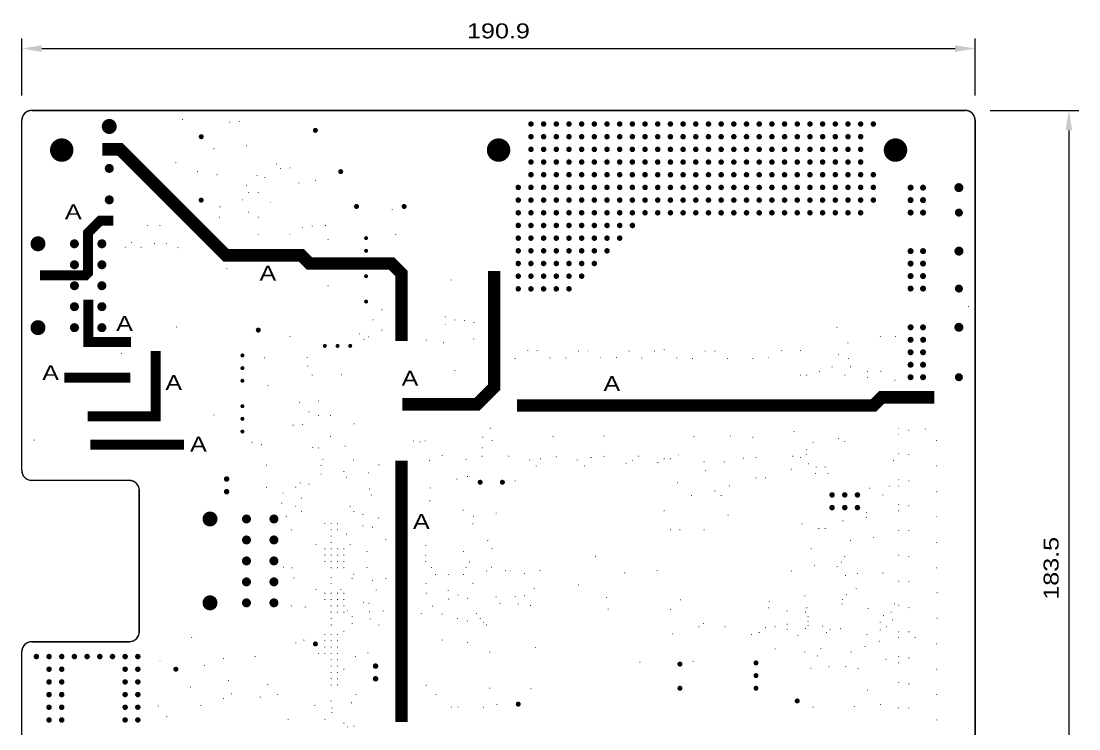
# Model space of a CAD drawing. Header units: millimetres. Extents: x 345 to 557, y 450 to 737.
# Drawn here: x 344.8 to 556.7, y 594.9 to 736.7 of the extents above; entities that cross this region are included whole.
import ezdxf

# ---------------------------------------------------------------- set-up
doc = ezdxf.new("R2010")
doc.units = ezdxf.units.MM
doc.header["$LTSCALE"] = 10
doc.header["$MEASUREMENT"] = 0
doc.layers.get('0').update_dxf_attribs({"linetype": 'CONTINUOUS'})
doc.layers.get('Defpoints').update_dxf_attribs({"linetype": 'CONTINUOUS'})
for name, color, linetype in [('26-349-0_DRD', 7, 'CONTINUOUS'), ('26-349-0_DRL', 1, 'CONTINUOUS'), ('QUOTE', 6, 'CONTINUOUS')]:
    doc.layers.add(name, color=color, linetype=linetype)
doc.styles.add('STILE3', font='arial.ttf', dxfattribs={"width": 1.2, "height": 3})
doc.dimstyles.new('QUOTE', dxfattribs={"dimscale": 0, "dimtxt": 3, "dimasz": 4, "dimexe": 2, "dimexo": 5, "dimgap": 2, "dimtad": 1, "dimdec": 1, "dimzin": 13, "dimdsep": 46, "dimtxsty": 'STILE3', "dimcen": 0, "dimclrt": 7, "dimadec": 0, "dimazin": 0, "dimtfac": 0.666667, "dimtdec": 1, "dimtofl": 0, "dimtmove": 2, "dimatfit": 3, "dimfxl": 1, "dimtolj": 1, "dimtzin": 13, "dimarcsym": 0})

# ---------------------------------------------------------------- blocks, each defined once
blk = doc.blocks.new('ROUND_1')
at = {"const_width": 2.3495}
blk.add_lwpolyline([(-1.17475, 0, 1), (1.17475, 0, 1)], format="xyb", close=True, dxfattribs=at)
blk = doc.blocks.new('ROUND_29')
at = {"const_width": 0.90043}
blk.add_lwpolyline([(-0.450214, 0, 1), (0.450214, 0, 1)], format="xyb", close=True, dxfattribs=at)
blk = doc.blocks.new('ROUND_30')
at = {"const_width": 0.8001}
blk.add_lwpolyline([(-0.40005, 0, 1), (0.40005, 0, 1)], format="xyb", close=True, dxfattribs=at)
blk = doc.blocks.new('ROUND_34')
at = {"const_width": 1.49987}
blk.add_lwpolyline([(-0.749934, 0, 1), (0.749934, 0, 1)], format="xyb", close=True, dxfattribs=at)
blk = doc.blocks.new('ROUND_93')
at = {"const_width": 0.54991}
blk.add_lwpolyline([(-0.274954, 0, 1), (0.274954, 0, 1)], format="xyb", close=True, dxfattribs=at)
blk = doc.blocks.new('ROUND_94')
at = {"const_width": 0.59944}
blk.add_lwpolyline([(-0.29972, 0, 1), (0.29972, 0, 1)], format="xyb", close=True, dxfattribs=at)
blk = doc.blocks.new('ROUND_95')
at = {"const_width": 0.40005}
blk.add_lwpolyline([(-0.200024, 0, 1), (0.200024, 0, 1)], format="xyb", close=True, dxfattribs=at)
blk = doc.blocks.new('ROUND_96')
at = {"const_width": 0.50038}
blk.add_lwpolyline([(-0.25019, 0, 1), (0.25019, 0, 1)], format="xyb", close=True, dxfattribs=at)
blk = doc.blocks.new('ROUND_98')
at = {"const_width": 0.10033}
blk.add_lwpolyline([(-0.050164, 0, 1), (0.050164, 0, 1)], format="xyb", close=True, dxfattribs=at)
blk = doc.blocks.new('ROUND_101')
at = {"const_width": 0.10033}
blk.add_lwpolyline([(-0.050164, 0, 1), (0.050164, 0, 1)], format="xyb", close=True, dxfattribs=at)
blk = doc.blocks.new('ROUND_102')
at = {"const_width": 0.10033}
blk.add_lwpolyline([(-0.050164, 0, 1), (0.050164, 0, 1)], format="xyb", close=True, dxfattribs=at)
blk = doc.blocks.new('*D191')
at = {"layer": 'Defpoints', "color": 0, "transparency": 16777216}
for p in [(535.92, 731.17), (344.97, 716.79), (535.92, 716.79)]:
    blk.add_point(p, dxfattribs=at)
at = {"layer": 'QUOTE', "color": 0, "lineweight": -2, "transparency": 16777216}
for p, q in [((344.97, 721.79), (344.97, 733.17)), ((535.92, 721.79), (535.92, 733.17)), ((348.97, 731.17), (531.92, 731.17))]:
    blk.add_line(p, q, dxfattribs=at)
at = {"layer": 'QUOTE', "color": 0, "transparency": 16777216}
for points in [[(348.97, 731.84), (348.97, 730.5), (344.97, 731.17)], [(531.92, 731.84), (531.92, 730.5), (535.92, 731.17)]]:
    blk.add_solid(points, dxfattribs=at)
at = {"layer": 'QUOTE', "color": 7, "transparency": 16777216, "insert": (440.44, 734.7), "char_height": 3, "attachment_point": 5, "style": 'STILE3'}
blk.add_mtext('\\A1;190.9', dxfattribs=at)
blk = doc.blocks.new('*D192')
at = {"layer": 'Defpoints', "color": 0, "transparency": 16777216}
for p in [(533.92, 718.79), (533.92, 535.34), (554.7, 535.34)]:
    blk.add_point(p, dxfattribs=at)
at = {"layer": 'QUOTE', "color": 0, "lineweight": -2, "transparency": 16777216}
for p, q in [((538.92, 718.79), (556.7, 718.79)), ((554.7, 714.79), (554.7, 539.34)), ((538.92, 535.34), (556.7, 535.34))]:
    blk.add_line(p, q, dxfattribs=at)
at = {"layer": 'QUOTE', "color": 0, "transparency": 16777216}
for points in [[(554.03, 714.79), (555.36, 714.79), (554.7, 718.79)], [(554.03, 539.34), (555.36, 539.34), (554.7, 535.34)]]:
    blk.add_solid(points, dxfattribs=at)
at = {"layer": 'QUOTE', "color": 7, "transparency": 16777216, "insert": (551.16, 627.06), "char_height": 3, "attachment_point": 5, "rotation": 90, "style": 'STILE3'}
blk.add_mtext('\\A1;183.5', dxfattribs=at)

msp = doc.modelspace()

# ---------------------------------------------------------------- linework, layer by layer
at = {"layer": '26-349-0_DRD'}
for p, q in [((346.97, 718.79), (533.92, 718.79)), ((344.97, 646.66), (344.97, 716.79)), ((535.92, 716.79), (535.92, 537.34)), ((366.5, 644.66), (346.97, 644.66)), ((368.5, 614.36), (368.5, 642.66)), ((346.97, 612.36), (366.5, 612.36)), ((344.97, 537.34), (344.97, 610.36))]:
    msp.add_line(p, q, dxfattribs=at)
for centre, start, end in [((346.97, 716.79), 90, 180), ((533.92, 716.79), 360, 90), ((346.97, 646.66), 180, 270), ((366.5, 642.66), 360, 90), ((346.97, 610.36), 90, 180), ((366.5, 614.36), 270, 0)]:
    msp.add_arc(centre, 2, start, end, dxfattribs=at)
at = {"layer": '26-349-0_DRL', "const_width": 0.254}
for points in [[(346.97, 718.79, 0.414214), (344.97, 716.79)], [(535.92, 716.79, 0.414214), (533.92, 718.79)], [(344.97, 646.66, 0.414214), (346.97, 644.66)], [(368.5, 642.66, 0.414214), (366.5, 644.66)], [(366.5, 612.36, 0.414214), (368.5, 614.36)], [(346.97, 612.36, 0.414214), (344.97, 610.36)]]:
    msp.add_lwpolyline(points, format="xyb", dxfattribs=at)
at = {"layer": '26-349-0_DRL'}
for points, const_width in [([(346.97, 718.79), (533.92, 718.79)], 0.254), ([(344.97, 646.66), (344.97, 716.79)], 0.254), ([(535.92, 716.79), (535.92, 537.34)], 0.254), ([(421.04, 672.62), (421.04, 686.09), (419.01, 688.12), (402.62, 688.12), (400.97, 689.77), (385.86, 689.77), (364.65, 710.98), (361.1, 710.98)], 2.5), ([(348.6, 685.76), (357.74, 685.76), (358.25, 686.26), (358.25, 694.27), (360.66, 696.68), (363.33, 696.68)], 2), ([(421.17, 659.92), (436.15, 659.92), (439.58, 663.35), (439.58, 686.59)], 2.5), ([(366.81, 672.37), (358.3, 672.37), (358.3, 680.88)], 2), ([(358.17, 657.51), (371.76, 657.51), (371.76, 670.59)], 2), ([(366.68, 665.26), (353.48, 665.26)], 2), ([(444.15, 659.67), (515.53, 659.67), (517.18, 661.32), (527.72, 661.32)], 2.5), ([(377.48, 651.8), (358.68, 651.8)], 2), ([(421.04, 596.3), (421.04, 648.62)], 2.5), ([(366.5, 644.66), (346.97, 644.66)], 0.254), ([(368.5, 614.36), (368.5, 642.66)], 0.254), ([(346.97, 612.36), (366.5, 612.36)], 0.254), ([(344.97, 537.34), (344.97, 610.36)], 0.254)]:
    msp.add_lwpolyline(points, dxfattribs=dict(at, const_width=const_width))

# ---------------------------------------------------------------- block references
for name, p in [('ROUND_34', (362.49, 715.57)), ('ROUND_102', (377.15, 717)), ('ROUND_102', (386.62, 716.44)), ('ROUND_102', (388.53, 716.57)), ('ROUND_93', (446.95, 716.06)), ('ROUND_93', (449.49, 716.06)), ('ROUND_93', (452.03, 716.06)), ('ROUND_93', (454.57, 716.06)), ('ROUND_93', (457.11, 716.06)), ('ROUND_93', (459.65, 716.06)), ('ROUND_93', (462.19, 716.06)), ('ROUND_93', (464.73, 716.06)), ('ROUND_93', (467.27, 716.06)), ('ROUND_93', (469.81, 716.06)), ('ROUND_93', (472.35, 716.06)), ('ROUND_93', (474.89, 716.06)), ('ROUND_93', (477.43, 716.06)), ('ROUND_93', (479.97, 716.06)), ('ROUND_93', (482.51, 716.06)), ('ROUND_93', (485.05, 716.06)), ('ROUND_93', (487.59, 716.06)), ('ROUND_93', (490.13, 716.06)), ('ROUND_93', (492.67, 716.06)), ('ROUND_93', (495.21, 716.06)), ('ROUND_93', (497.75, 716.06)), ('ROUND_93', (500.29, 716.06)), ('ROUND_93', (502.83, 716.06)), ('ROUND_93', (505.37, 716.06)), ('ROUND_93', (507.91, 716.06)), ('ROUND_93', (510.45, 716.06)), ('ROUND_93', (512.99, 716.06)), ('ROUND_93', (515.53, 716.06)), ('ROUND_96', (380.91, 713.52)), ('ROUND_96', (403.77, 714.79)), ('ROUND_93', (446.95, 713.52)), ('ROUND_93', (449.49, 713.52)), ('ROUND_93', (452.03, 713.52)), ('ROUND_93', (454.57, 713.52)), ('ROUND_93', (457.11, 713.52)), ('ROUND_93', (459.65, 713.52)), ('ROUND_93', (462.19, 713.52)), ('ROUND_93', (464.73, 713.52)), ('ROUND_93', (467.27, 713.52)), ('ROUND_93', (469.81, 713.52)), ('ROUND_93', (472.35, 713.52)), ('ROUND_93', (474.89, 713.52)), ('ROUND_93', (477.43, 713.52)), ('ROUND_93', (479.97, 713.52)), ('ROUND_93', (482.51, 713.52)), ('ROUND_93', (485.05, 713.52)), ('ROUND_93', (487.59, 713.52)), ('ROUND_93', (490.13, 713.52)), ('ROUND_93', (492.67, 713.52)), ('ROUND_93', (495.21, 713.52)), ('ROUND_93', (497.75, 713.52)), ('ROUND_93', (500.29, 713.52)), ('ROUND_93', (502.83, 713.52)), ('ROUND_93', (505.37, 713.52)), ('ROUND_93', (507.91, 713.52)), ('ROUND_93', (510.45, 713.52)), ('ROUND_93', (512.99, 713.52)), ('ROUND_1', (352.97, 710.84)), ('ROUND_1', (440.47, 710.84)), ('ROUND_1', (519.97, 710.84)), ('ROUND_102', (383.45, 711.11)), ('ROUND_102', (390, 711.69)), ('ROUND_93', (446.95, 710.98)), ('ROUND_93', (449.49, 710.98)), ('ROUND_93', (452.03, 710.98)), ('ROUND_93', (454.57, 710.98)), ('ROUND_93', (457.11, 710.98)), ('ROUND_93', (459.65, 710.98)), ('ROUND_93', (462.19, 710.98)), ('ROUND_93', (464.73, 710.98)), ('ROUND_93', (467.27, 710.98)), ('ROUND_93', (469.81, 710.98)), ('ROUND_93', (472.35, 710.98)), ('ROUND_93', (474.89, 710.98)), ('ROUND_93', (477.43, 710.98)), ('ROUND_93', (479.97, 710.98)), ('ROUND_93', (482.51, 710.98)), ('ROUND_93', (485.05, 710.98)), ('ROUND_93', (487.59, 710.98)), ('ROUND_93', (490.13, 710.98)), ('ROUND_93', (492.67, 710.98)), ('ROUND_93', (495.21, 710.98)), ('ROUND_93', (497.75, 710.98)), ('ROUND_93', (500.29, 710.98)), ('ROUND_93', (502.83, 710.98)), ('ROUND_93', (505.37, 710.98)), ('ROUND_93', (507.91, 710.98)), ('ROUND_93', (510.45, 710.98)), ('ROUND_93', (512.99, 710.98)), ('ROUND_29', (362.49, 707.17)), ('ROUND_102', (375.83, 708.31)), ('ROUND_102', (396.02, 708.06)), ('ROUND_93', (446.95, 708.44)), ('ROUND_93', (449.49, 708.44)), ('ROUND_93', (452.03, 708.44)), ('ROUND_93', (454.57, 708.44)), ('ROUND_93', (457.11, 708.44)), ('ROUND_93', (459.65, 708.44)), ('ROUND_93', (462.19, 708.44)), ('ROUND_93', (464.73, 708.44)), ('ROUND_93', (467.27, 708.44)), ('ROUND_93', (469.81, 708.44)), ('ROUND_93', (472.35, 708.44)), ('ROUND_93', (474.89, 708.44)), ('ROUND_93', (477.43, 708.44)), ('ROUND_93', (479.97, 708.44)), ('ROUND_93', (482.51, 708.44)), ('ROUND_93', (485.05, 708.44)), ('ROUND_93', (487.59, 708.44)), ('ROUND_93', (490.13, 708.44)), ('ROUND_93', (492.67, 708.44)), ('ROUND_93', (495.21, 708.44)), ('ROUND_93', (497.75, 708.44)), ('ROUND_93', (500.29, 708.44)), ('ROUND_93', (502.83, 708.44)), ('ROUND_93', (505.37, 708.44)), ('ROUND_93', (507.91, 708.44)), ('ROUND_93', (510.45, 708.44)), ('ROUND_93', (512.99, 708.44)), ('ROUND_102', (380.15, 706.53)), ('ROUND_102', (384.08, 705.9)), ('ROUND_102', (392.08, 705.77)), ('ROUND_102', (396.78, 707.17)), ('ROUND_102', (398.69, 707.3)), ('ROUND_96', (408.85, 706.53)), ('ROUND_93', (446.95, 705.9)), ('ROUND_93', (449.49, 705.9)), ('ROUND_93', (452.03, 705.9)), ('ROUND_93', (454.57, 705.9)), ('ROUND_93', (457.11, 705.9)), ('ROUND_93', (459.65, 705.9)), ('ROUND_93', (462.19, 705.9)), ('ROUND_93', (464.73, 705.9)), ('ROUND_93', (467.27, 705.9)), ('ROUND_93', (469.81, 705.9)), ('ROUND_93', (472.35, 705.9)), ('ROUND_93', (474.89, 705.9)), ('ROUND_93', (477.43, 705.9)), ('ROUND_93', (479.97, 705.9)), ('ROUND_93', (482.51, 705.9)), ('ROUND_93', (485.05, 705.9)), ('ROUND_93', (487.59, 705.9)), ('ROUND_93', (490.13, 705.9)), ('ROUND_93', (492.67, 705.9)), ('ROUND_93', (495.21, 705.9)), ('ROUND_93', (497.75, 705.9)), ('ROUND_93', (500.29, 705.9)), ('ROUND_93', (502.83, 705.9)), ('ROUND_93', (505.37, 705.9)), ('ROUND_93', (507.91, 705.9)), ('ROUND_93', (510.45, 705.9)), ('ROUND_93', (512.99, 705.9)), ('ROUND_93', (515.53, 705.9)), ('ROUND_102', (390, 703.79)), ('ROUND_102', (393.66, 705.34)), ('ROUND_102', (400.47, 704.25)), ('ROUND_102', (403.77, 704.76)), ('ROUND_93', (444.41, 703.36)), ('ROUND_93', (446.95, 703.36)), ('ROUND_93', (449.49, 703.36)), ('ROUND_93', (452.03, 703.36)), ('ROUND_93', (454.57, 703.36)), ('ROUND_93', (457.11, 703.36)), ('ROUND_93', (459.65, 703.36)), ('ROUND_93', (462.19, 703.36)), ('ROUND_93', (464.73, 703.36)), ('ROUND_93', (467.27, 703.36)), ('ROUND_93', (469.81, 703.36)), ('ROUND_93', (472.35, 703.36)), ('ROUND_93', (474.89, 703.36)), ('ROUND_93', (477.43, 703.36)), ('ROUND_93', (479.97, 703.36)), ('ROUND_93', (482.51, 703.36)), ('ROUND_93', (485.05, 703.36)), ('ROUND_93', (487.59, 703.36)), ('ROUND_93', (490.13, 703.36)), ('ROUND_93', (492.67, 703.36)), ('ROUND_93', (495.21, 703.36)), ('ROUND_93', (497.75, 703.36)), ('ROUND_93', (500.29, 703.36)), ('ROUND_93', (502.83, 703.36)), ('ROUND_93', (505.37, 703.36)), ('ROUND_93', (507.91, 703.36)), ('ROUND_93', (510.45, 703.36)), ('ROUND_93', (512.99, 703.36)), ('ROUND_93', (515.53, 703.36)), ('ROUND_94', (522.99, 703.32)), ('ROUND_94', (525.49, 703.32)), ('ROUND_29', (532.67, 703.32)), ('ROUND_29', (362.49, 700.87)), ('ROUND_96', (380.91, 700.82)), ('ROUND_102', (390.43, 702.34)), ('ROUND_102', (392.34, 702.34)), ('ROUND_93', (444.41, 700.82)), ('ROUND_93', (446.95, 700.82)), ('ROUND_93', (449.49, 700.82)), ('ROUND_93', (452.03, 700.82)), ('ROUND_93', (454.57, 700.82)), ('ROUND_93', (457.11, 700.82)), ('ROUND_93', (459.65, 700.82)), ('ROUND_93', (462.19, 700.82)), ('ROUND_93', (464.73, 700.82)), ('ROUND_93', (467.27, 700.82)), ('ROUND_93', (469.81, 700.82)), ('ROUND_93', (472.35, 700.82)), ('ROUND_93', (474.89, 700.82)), ('ROUND_93', (477.43, 700.82)), ('ROUND_93', (479.97, 700.82)), ('ROUND_93', (482.51, 700.82)), ('ROUND_93', (485.05, 700.82)), ('ROUND_93', (487.59, 700.82)), ('ROUND_93', (490.13, 700.82)), ('ROUND_93', (492.67, 700.82)), ('ROUND_93', (495.21, 700.82)), ('ROUND_93', (497.75, 700.82)), ('ROUND_93', (500.29, 700.82)), ('ROUND_93', (502.83, 700.82)), ('ROUND_93', (505.37, 700.82)), ('ROUND_93', (507.91, 700.82)), ('ROUND_93', (510.45, 700.82)), ('ROUND_93', (512.99, 700.82)), ('ROUND_93', (515.53, 700.82)), ('ROUND_94', (522.99, 700.82)), ('ROUND_94', (525.49, 700.82)), ('ROUND_102', (384.64, 699.47)), ('ROUND_102', (389.21, 700.9)), ('ROUND_102', (394.75, 700.31)), ('ROUND_96', (412.02, 699.55)), ('ROUND_96', (421.55, 699.55)), ('ROUND_102', (384.59, 697.39)), ('ROUND_102', (390.43, 698.41)), ('ROUND_102', (392.34, 697.39)), ('ROUND_101', (419.13, 698.91)), ('ROUND_93', (444.41, 698.28)), ('ROUND_93', (446.95, 698.28)), ('ROUND_93', (449.49, 698.28)), ('ROUND_93', (452.03, 698.28)), ('ROUND_93', (454.57, 698.28)), ('ROUND_93', (457.11, 698.28)), ('ROUND_93', (459.65, 698.28)), ('ROUND_93', (462.19, 698.28)), ('ROUND_93', (464.73, 698.28)), ('ROUND_93', (467.27, 698.28)), ('ROUND_93', (469.81, 698.28)), ('ROUND_93', (472.35, 698.28)), ('ROUND_93', (474.89, 698.28)), ('ROUND_93', (477.43, 698.28)), ('ROUND_93', (479.97, 698.28)), ('ROUND_93', (482.51, 698.28)), ('ROUND_93', (485.05, 698.28)), ('ROUND_93', (487.59, 698.28)), ('ROUND_93', (490.13, 698.28)), ('ROUND_93', (492.67, 698.28)), ('ROUND_93', (495.21, 698.28)), ('ROUND_93', (497.75, 698.28)), ('ROUND_93', (500.29, 698.28)), ('ROUND_93', (502.83, 698.28)), ('ROUND_93', (505.37, 698.28)), ('ROUND_93', (507.91, 698.28)), ('ROUND_93', (510.45, 698.28)), ('ROUND_93', (512.99, 698.28)), ('ROUND_94', (522.99, 698.32)), ('ROUND_94', (525.49, 698.32)), ('ROUND_30', (532.67, 698.32)), ('ROUND_102', (370.11, 695.74)), ('ROUND_102', (372.65, 695.74)), ('ROUND_102', (401.23, 695.36)), ('ROUND_102', (403.13, 695.61)), ('ROUND_102', (405.8, 695.74)), ('ROUND_93', (444.41, 695.74)), ('ROUND_93', (446.95, 695.74)), ('ROUND_93', (449.49, 695.74)), ('ROUND_93', (452.03, 695.74)), ('ROUND_93', (454.57, 695.74)), ('ROUND_93', (457.11, 695.74)), ('ROUND_93', (459.65, 695.74)), ('ROUND_93', (462.19, 695.74)), ('ROUND_93', (464.73, 695.74)), ('ROUND_93', (467.27, 695.74)), ('ROUND_34', (348.21, 692.07)), ('ROUND_29', (355.51, 692.07)), ('ROUND_29', (361.01, 692.07)), ('ROUND_102', (392.34, 693.96)), ('ROUND_102', (398.69, 693.96)), ('ROUND_102', (406.31, 692.94)), ('ROUND_95', (413.93, 693.2)), ('ROUND_102', (419.86, 693.92)), ('ROUND_93', (444.41, 693.2)), ('ROUND_93', (446.95, 693.2)), ('ROUND_93', (449.49, 693.2)), ('ROUND_93', (452.03, 693.2)), ('ROUND_93', (454.57, 693.2)), ('ROUND_93', (457.11, 693.2)), ('ROUND_93', (459.65, 693.2)), ('ROUND_93', (462.19, 693.2)), ('ROUND_93', (464.73, 693.2)), ('ROUND_102', (365.7, 691.38)), ('ROUND_102', (366.94, 692.31)), ('ROUND_102', (368.88, 691.38)), ('ROUND_102', (371.56, 692.11)), ('ROUND_102', (373.92, 692.11)), ('ROUND_102', (376.22, 691.28)), ('ROUND_95', (413.93, 690.66)), ('ROUND_93', (444.41, 690.66)), ('ROUND_93', (446.95, 690.66)), ('ROUND_93', (449.49, 690.66)), ('ROUND_93', (452.03, 690.66)), ('ROUND_93', (454.57, 690.66)), ('ROUND_93', (457.11, 690.66)), ('ROUND_93', (459.65, 690.66)), ('ROUND_93', (462.19, 690.66)), ('ROUND_94', (522.99, 690.6)), ('ROUND_94', (525.49, 690.6)), ('ROUND_29', (532.67, 690.6)), ('ROUND_29', (355.51, 687.87)), ('ROUND_29', (361.01, 687.87)), ('ROUND_93', (444.41, 688.12)), ('ROUND_93', (446.95, 688.12)), ('ROUND_93', (449.49, 688.12)), ('ROUND_93', (452.03, 688.12)), ('ROUND_93', (454.57, 688.12)), ('ROUND_93', (457.11, 688.12)), ('ROUND_93', (459.65, 688.12)), ('ROUND_94', (522.99, 688.1)), ('ROUND_94', (525.49, 688.1)), ('ROUND_102', (386.03, 687.14)), ('ROUND_29', (355.51, 683.67)), ('ROUND_29', (361.01, 683.67)), ('ROUND_95', (413.93, 685.58)), ('ROUND_102', (430.95, 684.82)), ('ROUND_93', (444.41, 685.58)), ('ROUND_93', (446.95, 685.58)), ('ROUND_93', (449.49, 685.58)), ('ROUND_93', (452.03, 685.58)), ('ROUND_93', (454.57, 685.58)), ('ROUND_93', (457.11, 685.58)), ('ROUND_94', (522.99, 685.6)), ('ROUND_94', (525.49, 685.6)), ('ROUND_102', (406.31, 683.67)), ('ROUND_93', (444.41, 683.04)), ('ROUND_93', (446.95, 683.04)), ('ROUND_93', (449.49, 683.04)), ('ROUND_93', (452.03, 683.04)), ('ROUND_93', (454.57, 683.04)), ('ROUND_94', (522.99, 683.1)), ('ROUND_94', (525.49, 683.1)), ('ROUND_30', (532.67, 683.1)), ('ROUND_29', (355.51, 679.47)), ('ROUND_29', (361.01, 679.47)), ('ROUND_95', (413.93, 680.5)), ('ROUND_102', (417.1, 678.85)), ('ROUND_102', (534.58, 679.48)), ('ROUND_34', (348.21, 675.27)), ('ROUND_29', (355.51, 675.27)), ('ROUND_29', (361.01, 675.27)), ('ROUND_102', (415.32, 676.82)), ('ROUND_102', (429.8, 677.45)), ('ROUND_102', (429.8, 675.93)), ('ROUND_102', (431.71, 676.82)), ('ROUND_102', (433.61, 676.69)), ('ROUND_102', (435.52, 676.31)), ('ROUND_94', (522.99, 675.34)), ('ROUND_94', (525.49, 675.34)), ('ROUND_29', (532.67, 675.34)), ('ROUND_102', (375.95, 675.42)), ('ROUND_96', (392.34, 674.78)), ('ROUND_102', (412.66, 674.02)), ('ROUND_102', (417.1, 674.78)), ('ROUND_102', (508.24, 675.34)), ('ROUND_102', (398.69, 673.51)), ('ROUND_95', (405.67, 671.61)), ('ROUND_95', (408.21, 671.61)), ('ROUND_95', (410.75, 671.61)), ('ROUND_102', (413.55, 672.88)), ('ROUND_102', (414.38, 673.44)), ('ROUND_102', (425.99, 672.75)), ('ROUND_102', (429.42, 672.24)), ('ROUND_102', (435.52, 673.01)), ('ROUND_102', (510.45, 672.24)), ('ROUND_101', (516.92, 673.51)), ('ROUND_101', (519.97, 673.51)), ('ROUND_94', (522.99, 672.84)), ('ROUND_94', (525.51, 672.84)), ('ROUND_102', (364.91, 670.08)), ('ROUND_95', (389.16, 669.7)), ('ROUND_102', (446.31, 670.72)), ('ROUND_102', (448.22, 670.72)), ('ROUND_102', (456.47, 670.59)), ('ROUND_102', (458.38, 670.59)), ('ROUND_102', (466.63, 670.59)), ('ROUND_102', (471.71, 670.59)), ('ROUND_102', (473.62, 670.85)), ('ROUND_102', (481.87, 670.59)), ('ROUND_102', (483.78, 670.59)), ('ROUND_102', (497.11, 670.72)), ('ROUND_102', (500.92, 670.72)), ('ROUND_102', (508.54, 669.83)), ('ROUND_94', (522.99, 670.34)), ('ROUND_94', (525.49, 670.34)), ('ROUND_95', (389.16, 667.16)), ('ROUND_101', (393.61, 669.2)), ('ROUND_102', (402.12, 669.32)), ('ROUND_102', (402.24, 667.54)), ('ROUND_102', (443.77, 669.07)), ('ROUND_102', (450.76, 669.2)), ('ROUND_102', (453.93, 669.2)), ('ROUND_102', (460.92, 669.32)), ('ROUND_101', (464.09, 669.32)), ('ROUND_102', (469.17, 669.2)), ('ROUND_102', (476.16, 669.2)), ('ROUND_102', (479.33, 669.07)), ('ROUND_102', (486.32, 669.07)), ('ROUND_102', (491.4, 669.07)), ('ROUND_102', (494.57, 669.32)), ('ROUND_101', (507.27, 667.42)), ('ROUND_102', (510.57, 669.07)), ('ROUND_101', (510.96, 667.42)), ('ROUND_94', (522.99, 667.84)), ('ROUND_94', (525.49, 667.84)), ('ROUND_102', (403.13, 665.77)), ('ROUND_102', (409.03, 665.82)), ('ROUND_102', (431.71, 666.66)), ('ROUND_102', (500.92, 665.77)), ('ROUND_102', (502.19, 665.77)), ('ROUND_101', (504.73, 666.53)), ('ROUND_102', (509.81, 665.77)), ('ROUND_101', (514.38, 666.53)), ('ROUND_102', (514.38, 665.26)), ('ROUND_101', (517.05, 666.53)), ('ROUND_94', (522.99, 665.34)), ('ROUND_94', (525.49, 665.34)), ('ROUND_30', (532.67, 665.34)), ('ROUND_95', (389.16, 664.62)), ('ROUND_102', (394.24, 663.73)), ('ROUND_101', (519.85, 664.75)), ('ROUND_95', (389.16, 659.54)), ('ROUND_102', (400.59, 660.31)), ('ROUND_102', (404.4, 660.56)), ('ROUND_102', (383.45, 657.77)), ('ROUND_95', (389.16, 657)), ('ROUND_102', (402.5, 658.4)), ('ROUND_102', (404.4, 657.64)), ('ROUND_102', (406.82, 657.64)), ('ROUND_95', (389.16, 654.46)), ('ROUND_102', (399.32, 655.73)), ('ROUND_102', (401.23, 655.86)), ('ROUND_102', (411.51, 655.99)), ('ROUND_102', (438.79, 655.12)), ('ROUND_102', (520.61, 655.1)), ('ROUND_102', (522.64, 654.72)), ('ROUND_102', (525.94, 654.97)), ('ROUND_101', (347.43, 652.74)), ('ROUND_102', (406.82, 653.45)), ('ROUND_102', (423.45, 652.56)), ('ROUND_102', (425.74, 652.56)), ('ROUND_102', (437.3, 653.32)), ('ROUND_102', (439.17, 652.69)), ('ROUND_102', (451.39, 653.45)), ('ROUND_102', (461.55, 653.57)), ('ROUND_102', (479.59, 653.45)), ('ROUND_102', (486.95, 653.57)), ('ROUND_102', (491.4, 653.32)), ('ROUND_102', (499.65, 654.46)), ('ROUND_102', (508.54, 653.07)), ('ROUND_102', (509.81, 652.43)), ('ROUND_102', (520.61, 653.83)), ('ROUND_102', (528.18, 652.64)), ('ROUND_102', (391.07, 652.3)), ('ROUND_102', (392.97, 651.8)), ('ROUND_102', (403.26, 651.29)), ('ROUND_102', (404.4, 651.16)), ('ROUND_102', (409.74, 651.54)), ('ROUND_102', (424.72, 652.38)), ('ROUND_102', (437.22, 651.21)), ('ROUND_102', (502.19, 650.78)), ('ROUND_102', (503.46, 652.3)), ('ROUND_102', (405.29, 648.88)), ('ROUND_102', (411.39, 648.75)), ('ROUND_102', (426.63, 648.62)), ('ROUND_102', (429.17, 649.64)), ('ROUND_102', (433.99, 648.88)), ('ROUND_102', (437.17, 649.51)), ('ROUND_102', (442.5, 649.51)), ('ROUND_102', (446.69, 648.75)), ('ROUND_102', (448.85, 649)), ('ROUND_102', (452.03, 649.38)), ('ROUND_102', (456.22, 648.75)), ('ROUND_102', (459.01, 649.26)), ('ROUND_102', (461.55, 649.51)), ('ROUND_102', (467.27, 648.62)), ('ROUND_102', (468.54, 649.51)), ('ROUND_102', (472.35, 648.24)), ('ROUND_102', (473.62, 649)), ('ROUND_102', (474.89, 649)), ('ROUND_102', (476.54, 649.76)), ('ROUND_102', (481.62, 648.37)), ('ROUND_102', (485.68, 648.37)), ('ROUND_102', (489.49, 649.13)), ('ROUND_102', (492.03, 649.26)), ('ROUND_102', (499.4, 649.51)), ('ROUND_102', (500.92, 649.26)), ('ROUND_102', (502.07, 649.89)), ('ROUND_102', (519.59, 648.62)), ('ROUND_102', (520.61, 650.02)), ('ROUND_102', (522.64, 649.89)), ('ROUND_102', (393.99, 647.73)), ('ROUND_102', (404.91, 647.66)), ('ROUND_102', (409.48, 646.46)), ('ROUND_102', (414.38, 646.16)), ('ROUND_102', (416.49, 647.78)), ('ROUND_102', (448.01, 647.56)), ('ROUND_102', (457.69, 647.56)), ('ROUND_102', (466, 648.11)), ('ROUND_102', (481.87, 646.59)), ('ROUND_102', (499.09, 646.92)), ('ROUND_102', (502.57, 647.99)), ('ROUND_101', (503.97, 646.08)), ('ROUND_101', (504.1, 647.35)), ('ROUND_101', (505.88, 647.35)), ('ROUND_101', (506.51, 646.08)), ('ROUND_102', (528.15, 647.56)), ('ROUND_93', (385.99, 644.94)), ('ROUND_102', (400.72, 644.15)), ('ROUND_102', (404.91, 645.95)), ('ROUND_102', (409.99, 645.32)), ('ROUND_102', (432.09, 644.94)), ('ROUND_102', (434.25, 645.45)), ('ROUND_96', (436.79, 644.3)), ('ROUND_96', (441.23, 644.3)), ('ROUND_101', (443.77, 644.56)), ('ROUND_101', (476.28, 644.18)), ('ROUND_102', (492.03, 645.19)), ('ROUND_102', (493.94, 645.19)), ('ROUND_102', (520.61, 644.81)), ('ROUND_102', (522.64, 644.56)), ('ROUND_93', (385.99, 642.4)), ('ROUND_102', (393.99, 643.29)), ('ROUND_102', (397.29, 642.14)), ('ROUND_102', (399.83, 643.29)), ('ROUND_102', (402.5, 643.92)), ('ROUND_102', (414.61, 642.96)), ('ROUND_102', (426.75, 643.16)), ('ROUND_102', (483.78, 642.53)), ('ROUND_102', (486.75, 643.59)), ('ROUND_93', (507.27, 641.76)), ('ROUND_93', (509.81, 641.76)), ('ROUND_93', (512.35, 641.76)), ('ROUND_102', (514.74, 643.11)), ('ROUND_102', (518.73, 643.54)), ('ROUND_102', (520.61, 643.54)), ('ROUND_102', (528.23, 642.4)), ('ROUND_102', (397.04, 640.11)), ('ROUND_102', (400.97, 641.13)), ('ROUND_102', (414.94, 641.76)), ('ROUND_102', (426.7, 640.57)), ('ROUND_101', (479.08, 641.64)), ('ROUND_101', (485.05, 641.64)), ('ROUND_102', (517.43, 641.76)), ('ROUND_102', (520.61, 639.86)), ('ROUND_34', (382.67, 636.94)), ('ROUND_29', (389.97, 636.94)), ('ROUND_29', (395.47, 636.94)), ('ROUND_102', (399.83, 639.48)), ('ROUND_102', (400.97, 638.46)), ('ROUND_102', (410.75, 639.48)), ('ROUND_102', (411.46, 638.46)), ('ROUND_102', (413.29, 637.83)), ('ROUND_102', (433.36, 638.72)), ('ROUND_102', (439.96, 638.08)), ('ROUND_102', (473.62, 638.59)), ('ROUND_102', (486.44, 637.7)), ('ROUND_93', (507.27, 639.22)), ('ROUND_93', (509.81, 639.22)), ('ROUND_93', (512.35, 639.22)), ('ROUND_101', (514.13, 638.23)), ('ROUND_102', (520.61, 638.59)), ('ROUND_102', (522.64, 639.6)), ('ROUND_102', (397.93, 637.45)), ('ROUND_98', (405.67, 636.05)), ('ROUND_98', (406.94, 636.05)), ('ROUND_98', (408.21, 636.05)), ('ROUND_102', (413.29, 635.54)), ('ROUND_102', (416.47, 637.12)), ('ROUND_101', (435.34, 635.97)), ('ROUND_102', (435.44, 637.4)), ('ROUND_101', (501.25, 635.97)), ('ROUND_102', (509.43, 636.56)), ('ROUND_101', (514.08, 637.22)), ('ROUND_102', (528.15, 637.4)), ('ROUND_29', (389.97, 632.74)), ('ROUND_29', (395.47, 632.74)), ('ROUND_102', (398.94, 634.78)), ('ROUND_98', (406.94, 634.78)), ('ROUND_98', (406.94, 633.51)), ('ROUND_98', (408.21, 634.78)), ('ROUND_102', (409.99, 633.89)), ('ROUND_102', (415.2, 635.29)), ('ROUND_102', (474.89, 634.78)), ('ROUND_102', (476.79, 634.78)), ('ROUND_102', (481.62, 634.78)), ('ROUND_101', (504.61, 635.03)), ('ROUND_101', (505.88, 635.03)), ('ROUND_102', (520.61, 634.65)), ('ROUND_102', (522.64, 634.65)), ('ROUND_102', (403.89, 631.86)), ('ROUND_98', (406.94, 632.24)), ('ROUND_102', (410.75, 631.86)), ('ROUND_102', (417.89, 632.85)), ('ROUND_102', (425.87, 631.6)), ('ROUND_102', (438.31, 632.62)), ('ROUND_102', (510.96, 632.62)), ('ROUND_102', (515.53, 633.25)), ('ROUND_102', (528.23, 632.24)), ('ROUND_29', (389.97, 628.54)), ('ROUND_29', (395.47, 628.54)), ('ROUND_98', (405.67, 630.97)), ('ROUND_98', (405.67, 629.7)), ('ROUND_98', (406.94, 630.97)), ('ROUND_98', (406.94, 629.7)), ('ROUND_98', (408.21, 630.97)), ('ROUND_98', (408.21, 629.7)), ('ROUND_98', (409.48, 630.97)), ('ROUND_98', (409.48, 629.7)), ('ROUND_102', (414.11, 630.41)), ('ROUND_102', (425.87, 629.7)), ('ROUND_102', (433.41, 630.41)), ('ROUND_102', (439.17, 631)), ('ROUND_102', (459.9, 629.44)), ('ROUND_102', (503.08, 630.97)), ('ROUND_102', (509.81, 629.44)), ('ROUND_102', (520.61, 629.7)), ('ROUND_102', (522.64, 629.44)), ('ROUND_102', (397.42, 627.29)), ('ROUND_102', (399.07, 627.16)), ('ROUND_98', (405.67, 628.43)), ('ROUND_98', (406.94, 628.43)), ('ROUND_98', (406.94, 627.16)), ('ROUND_98', (408.21, 628.43)), ('ROUND_98', (408.21, 627.16)), ('ROUND_98', (409.48, 628.43)), ('ROUND_98', (409.48, 627.16)), ('ROUND_102', (414.11, 627.24)), ('ROUND_102', (425.87, 628.43)), ('ROUND_102', (427.06, 627.24)), ('ROUND_102', (433.94, 627.24)), ('ROUND_102', (434.63, 628.3)), ('ROUND_102', (439.07, 627.29)), ('ROUND_102', (503.72, 627.67)), ('ROUND_101', (508.29, 627.41)), ('ROUND_102', (509.18, 628.3)), ('ROUND_102', (528.23, 627.16)), ('ROUND_29', (389.97, 624.34)), ('ROUND_29', (395.47, 624.34)), ('ROUND_102', (399.45, 625.13)), ('ROUND_98', (406.94, 625.25)), ('ROUND_102', (411.13, 625)), ('ROUND_102', (411.46, 625.89)), ('ROUND_102', (417.89, 625.03)), ('ROUND_102', (427.82, 625.81)), ('ROUND_102', (430.39, 625.81)), ('ROUND_102', (433.43, 625.81)), ('ROUND_102', (438.06, 626.52)), ('ROUND_102', (441.87, 626.65)), ('ROUND_102', (442.76, 626.52)), ('ROUND_102', (445.68, 626.02)), ('ROUND_102', (448.73, 626.65)), ('ROUND_101', (465.74, 626.14)), ('ROUND_102', (472.22, 626.65)), ('ROUND_102', (499.14, 626.52)), ('ROUND_102', (509.94, 625.63)), ('ROUND_102', (512.35, 626.02)), ('ROUND_102', (517.43, 626.14)), ('ROUND_102', (403.89, 622.84)), ('ROUND_98', (406.94, 623.98)), ('ROUND_102', (408.85, 622.84)), ('ROUND_102', (415.2, 624.62)), ('ROUND_102', (425.99, 623.98)), ('ROUND_102', (435.31, 624.06)), ('ROUND_102', (447.58, 622.97)), ('ROUND_102', (456.47, 623.73)), ('ROUND_102', (512.1, 622.97)), ('ROUND_102', (520.61, 624.49)), ('ROUND_102', (522.64, 624.36)), ('ROUND_34', (382.67, 620.14)), ('ROUND_29', (389.97, 620.14)), ('ROUND_29', (395.47, 620.14)), ('ROUND_98', (405.67, 622.08)), ('ROUND_98', (405.67, 620.81)), ('ROUND_98', (406.94, 622.08)), ('ROUND_98', (406.94, 620.81)), ('ROUND_98', (408.21, 622.08)), ('ROUND_98', (408.21, 620.81)), ('ROUND_98', (409.48, 622.08)), ('ROUND_98', (409.48, 620.81)), ('ROUND_102', (415.96, 622.71)), ('ROUND_102', (425.99, 622.08)), ('ROUND_102', (430.39, 622.64)), ('ROUND_102', (430.49, 620.89)), ('ROUND_102', (432.34, 621.7)), ('ROUND_102', (434.25, 621.06)), ('ROUND_102', (439.96, 621.32)), ('ROUND_102', (443.77, 621.44)), ('ROUND_102', (445.68, 621.57)), ('ROUND_102', (462.06, 621.19)), ('ROUND_102', (476.88, 620.72)), ('ROUND_102', (501.84, 621.57)), ('ROUND_102', (509.3, 620.81)), ('ROUND_101', (510.19, 621.82)), ('ROUND_102', (528.3, 622.16)), ('ROUND_102', (398.94, 619.54)), ('ROUND_102', (401.74, 619.28)), ('ROUND_98', (406.94, 619.54)), ('ROUND_98', (408.21, 619.54)), ('ROUND_98', (409.48, 619.54)), ('ROUND_102', (410.24, 618.52)), ('ROUND_102', (413.42, 620.17)), ('ROUND_102', (414.51, 620.1)), ('ROUND_102', (417.36, 618.52)), ('ROUND_102', (427.21, 619.46)), ('ROUND_102', (440.72, 620.05)), ('ROUND_102', (444.41, 619.92)), ('ROUND_102', (446.87, 619.62)), ('ROUND_102', (462.44, 618.9)), ('ROUND_102', (474.89, 618.78)), ('ROUND_101', (494.57, 619.16)), ('ROUND_102', (494.7, 620.43)), ('ROUND_101', (498.26, 618.52)), ('ROUND_102', (502.19, 619.16)), ('ROUND_102', (509.3, 619.92)), ('ROUND_102', (514.51, 619.03)), ('ROUND_102', (519.79, 619.95)), ('ROUND_102', (520.61, 619.67)), ('ROUND_102', (522.64, 619.16)), ('ROUND_98', (406.94, 618.27)), ('ROUND_98', (406.94, 617)), ('ROUND_98', (408.21, 618.27)), ('ROUND_98', (409.48, 618.27)), ('ROUND_102', (411.13, 617.38)), ('ROUND_102', (414.61, 618.35)), ('ROUND_102', (414.74, 616.92)), ('ROUND_102', (424.98, 618.01)), ('ROUND_102', (429.17, 617.89)), ('ROUND_102', (432.22, 617)), ('ROUND_102', (434.25, 616.49)), ('ROUND_102', (436.03, 618.01)), ('ROUND_101', (436.79, 617)), ('ROUND_102', (501.94, 618.27)), ('ROUND_101', (502.45, 617.38)), ('ROUND_101', (502.45, 616.49)), ('ROUND_102', (517.56, 617.63)), ('ROUND_102', (519.08, 618.27)), ('ROUND_102', (519.34, 616.74)), ('ROUND_102', (528.3, 617.08)), ('ROUND_98', (406.94, 615.73)), ('ROUND_102', (409.48, 614.46)), ('ROUND_102', (411.13, 616.04)), ('ROUND_102', (416.49, 615.7)), ('ROUND_101', (437.42, 616.24)), ('ROUND_101', (438.06, 615.73)), ('ROUND_102', (480.6, 615.35)), ('ROUND_102', (481.49, 615.98)), ('ROUND_102', (485.81, 615.35)), ('ROUND_102', (493.94, 615.22)), ('ROUND_102', (495.84, 615.35)), ('ROUND_102', (498.26, 615.86)), ('ROUND_102', (498.26, 614.84)), ('ROUND_102', (501.94, 614.97)), ('ROUND_102', (502.45, 615.6)), ('ROUND_102', (505.37, 615.47)), ('ROUND_102', (506.89, 614.84)), ('ROUND_102', (508.93, 614.96)), ('ROUND_102', (516.92, 616.24)), ('ROUND_102', (516.92, 614.71)), ('ROUND_102', (518.19, 615.35)), ('ROUND_102', (520.61, 614.33)), ('ROUND_102', (522.64, 614.33)), ('ROUND_102', (379, 613.19)), ('ROUND_102', (401.48, 612.68)), ('ROUND_96', (403.77, 611.92)), ('ROUND_98', (405.67, 613.82)), ('ROUND_98', (405.67, 612.55)), ('ROUND_98', (406.94, 613.82)), ('ROUND_98', (406.94, 612.55)), ('ROUND_98', (408.21, 613.82)), ('ROUND_98', (408.21, 612.55)), ('ROUND_102', (429.17, 612.68)), ('ROUND_102', (434.25, 612.17)), ('ROUND_102', (475.27, 613.95)), ('ROUND_102', (491.14, 613.82)), ('ROUND_102', (492.67, 614.2)), ('ROUND_102', (500.41, 613.57)), ('ROUND_102', (506.13, 614.2)), ('ROUND_102', (514.26, 613.82)), ('ROUND_102', (516.72, 612.48)), ('ROUND_102', (520.61, 613.19)), ('ROUND_102', (523.91, 613.19)), ('ROUND_102', (399.88, 612.1)), ('ROUND_98', (405.67, 611.28)), ('ROUND_98', (406.94, 611.28)), ('ROUND_98', (408.21, 611.28)), ('ROUND_102', (414.31, 610.14)), ('ROUND_101', (438.69, 610.27)), ('ROUND_102', (447.84, 611.16)), ('ROUND_102', (495.84, 610.9)), ('ROUND_102', (501.81, 610.27)), ('ROUND_102', (504.99, 611.03)), ('ROUND_102', (511.08, 610.27)), ('ROUND_102', (513.88, 611.41)), ('ROUND_102', (528.23, 611.92)), ('ROUND_93', (347.89, 609.38)), ('ROUND_93', (350.43, 609.38)), ('ROUND_93', (352.97, 609.38)), ('ROUND_93', (355.51, 609.38)), ('ROUND_93', (358.05, 609.38)), ('ROUND_93', (360.59, 609.38)), ('ROUND_93', (363.13, 609.38)), ('ROUND_93', (365.67, 609.38)), ('ROUND_93', (368.21, 609.38)), ('ROUND_102', (372.65, 608.49)), ('ROUND_102', (385.35, 609)), ('ROUND_102', (391.7, 609.38)), ('ROUND_98', (404.4, 610.01)), ('ROUND_98', (405.67, 610.01)), ('ROUND_98', (406.94, 610.01)), ('ROUND_98', (406.94, 608.74)), ('ROUND_98', (408.21, 610.01)), ('ROUND_98', (408.21, 608.74)), ('ROUND_102', (411.77, 609.38)), ('ROUND_102', (468.79, 608.24)), ('ROUND_96', (476.79, 607.87)), ('ROUND_102', (479.46, 608.36)), ('ROUND_96', (492.03, 608.11)), ('ROUND_101', (504.35, 609.51)), ('ROUND_102', (518.07, 608.87)), ('ROUND_102', (520.61, 609.38)), ('ROUND_102', (520.61, 608.11)), ('ROUND_102', (522.64, 609.12)), ('ROUND_93', (350.43, 606.84)), ('ROUND_93', (352.97, 606.84)), ('ROUND_93', (365.67, 606.84)), ('ROUND_93', (368.21, 606.84)), ('ROUND_96', (375.83, 606.84)), ('ROUND_102', (381.54, 607.6)), ('ROUND_98', (406.94, 607.47)), ('ROUND_98', (406.94, 606.2)), ('ROUND_98', (408.21, 607.47)), ('ROUND_98', (408.21, 606.2)), ('ROUND_102', (409.48, 606.84)), ('ROUND_93', (415.83, 607.47)), ('ROUND_96', (492.03, 605.57)), ('ROUND_102', (503.02, 607.03)), ('ROUND_102', (506.64, 607.35)), ('ROUND_102', (510, 607.41)), ('ROUND_102', (512.48, 606.97)), ('ROUND_102', (528.23, 606.84)), ('ROUND_93', (350.43, 604.3)), ('ROUND_93', (352.97, 604.3)), ('ROUND_93', (365.67, 604.3)), ('ROUND_93', (368.21, 604.3)), ('ROUND_102', (386.37, 604.55)), ('ROUND_102', (394.24, 603.79)), ('ROUND_98', (406.94, 604.93)), ('ROUND_98', (408.21, 604.93)), ('ROUND_93', (415.83, 604.93)), ('ROUND_102', (520.61, 604.17)), ('ROUND_102', (522.64, 603.92)), ('ROUND_93', (350.43, 601.76)), ('ROUND_93', (352.97, 601.76)), ('ROUND_93', (365.67, 601.76)), ('ROUND_93', (368.21, 601.76)), ('ROUND_101', (378.75, 603.28)), ('ROUND_102', (387, 601.89)), ('ROUND_102', (396.15, 601.76)), ('ROUND_98', (406.94, 603.66)), ('ROUND_98', (408.21, 603.66)), ('ROUND_102', (411.9, 601.76)), ('ROUND_102', (425.97, 603.64)), ('ROUND_102', (427.9, 601.76)), ('ROUND_102', (438.69, 603.03)), ('ROUND_102', (446.95, 602.9)), ('ROUND_96', (476.79, 603.03)), ('ROUND_96', (492.03, 603.03)), ('ROUND_102', (514.38, 602.65)), ('ROUND_102', (528.23, 601.76)), ('ROUND_93', (350.43, 599.22)), ('ROUND_93', (352.97, 599.22)), ('ROUND_93', (365.67, 599.22)), ('ROUND_93', (368.21, 599.22)), ('ROUND_102', (372.27, 599.47)), ('ROUND_102', (380.83, 599.6)), ('ROUND_102', (385.35, 601)), ('ROUND_102', (392.72, 601.25)), ('ROUND_102', (403.64, 599.6)), ('ROUND_102', (406.94, 600.49)), ('ROUND_102', (411.01, 600.11)), ('ROUND_102', (440.14, 599.78)), ('ROUND_96', (444.41, 599.85)), ('ROUND_96', (500.29, 600.49)), ('ROUND_102', (517, 599.78)), ('ROUND_102', (374, 597.39)), ('ROUND_102', (407.07, 599.09)), ('ROUND_101', (407.07, 598.2)), ('ROUND_102', (431.07, 599.22)), ('ROUND_102', (432.34, 599.22)), ('ROUND_102', (437.42, 599.22)), ('ROUND_102', (503.46, 599.22)), ('ROUND_102', (511.72, 599.35)), ('ROUND_102', (520.61, 599.09)), ('ROUND_102', (522.64, 599.09)), ('ROUND_93', (350.43, 596.68)), ('ROUND_93', (352.97, 596.68)), ('ROUND_93', (365.67, 596.68)), ('ROUND_93', (368.21, 596.68)), ('ROUND_101', (398.31, 596.81)), ('ROUND_102', (405.67, 596.81)), ('ROUND_102', (409.48, 596.04)), ('ROUND_102', (410.24, 595.28)), ('ROUND_102', (411.51, 595.41)), ('ROUND_102', (528.23, 596.68))]:
    msp.add_blockref(name, p, dxfattribs=at)

# ---------------------------------------------------------------- texts
at = {"layer": 'QUOTE', "style": 'STILE3', "width": 1.2}
for p in [(353.61, 697), (392.58, 684.68), (363.87, 674.59), (349.06, 664.75), (373.72, 662.76), (421.05, 663.63), (461.48, 662.56), (378.68, 650.44), (423.32, 634.95)]:
    msp.add_text('A', height=3, dxfattribs=at).set_placement(p)

# ---------------------------------------------------------------- dimensions: what is measured, and where the dimension line sits
at = {"layer": 'QUOTE'}
dim = msp.add_linear_dim(base=(535.9162, 731.169), p1=(344.9666, 716.7879), p2=(535.9162, 716.7879), dimstyle='QUOTE', override={"dimscale": 1}, dxfattribs=at)
dim.commit()
dim.dimension.update_dxf_attribs({"geometry": '*D191', "text_midpoint": (440.4414, 734.7007)})
dim = msp.add_linear_dim(base=(554.6955, 535.3379), p1=(533.9172, 718.7894), p2=(533.9172, 535.3379), angle=90, dimstyle='QUOTE', override={"dimscale": 1}, dxfattribs=at)
dim.commit()
dim.dimension.update_dxf_attribs({"geometry": '*D192', "text_midpoint": (551.1628, 627.0637)})

doc.saveas('drawing.dxf')
